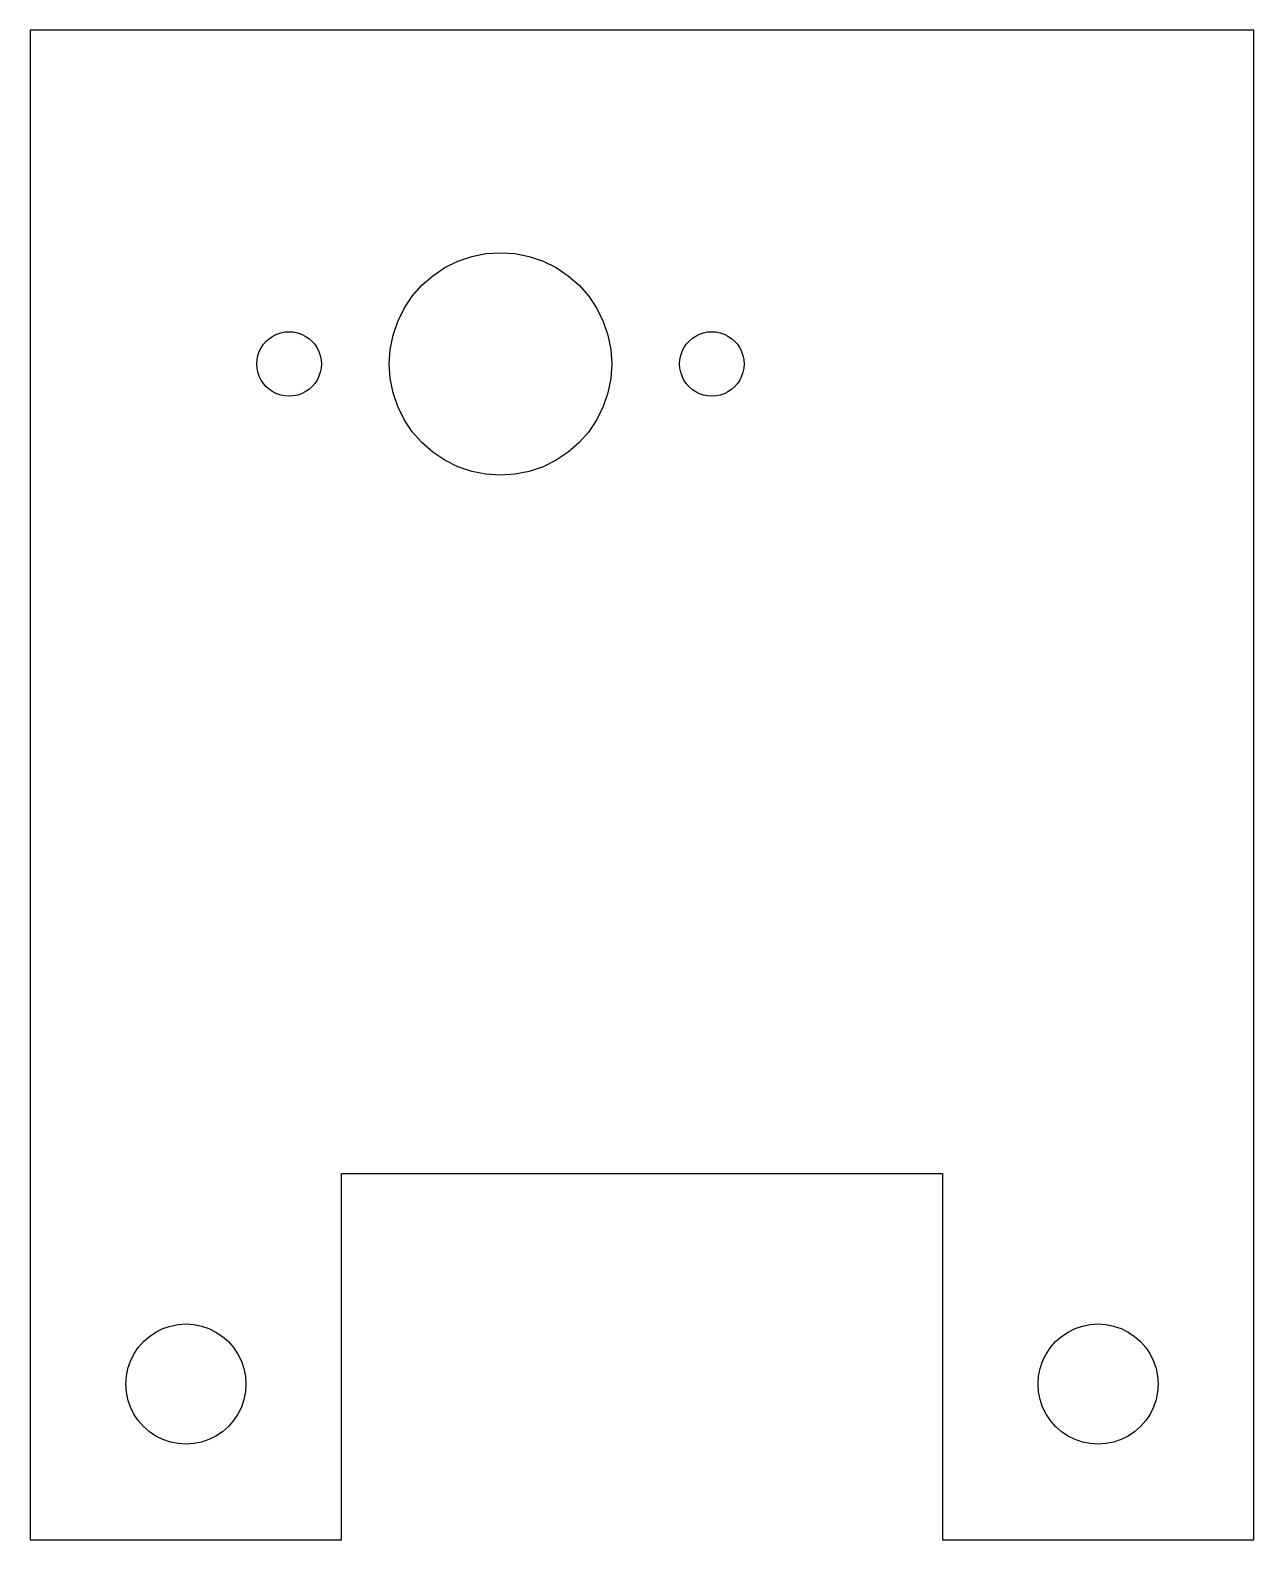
# Model space of a CAD drawing. Header units: metres. Extents: x 0 to 55, y 0 to 67.8.
import ezdxf

# ---------------------------------------------------------------- set-up
doc = ezdxf.new("R2010")
doc.units = ezdxf.units.M

msp = doc.modelspace()

# ---------------------------------------------------------------- linework, layer by layer
for p, q in [((55, 67.8427), (0, 67.8427)), ((0, 67.8427), (0, 0)), ((55, 0), (55, 67.8427)), ((19.2253, 57.4621), (19.8447, 57.6723)), ((19.8447, 57.6723), (20.4861, 57.7999)), ((20.4861, 57.7999), (21.1387, 57.8427)), ((21.1387, 57.8427), (21.7914, 57.7999)), ((21.7914, 57.7999), (22.4328, 57.6723)), ((22.4328, 57.6723), (23.0522, 57.4621)), ((18.0949, 56.8094), (18.6387, 57.1728)), ((18.6387, 57.1728), (19.2253, 57.4621)), ((23.0522, 57.4621), (23.6387, 57.1728)), ((23.6387, 57.1728), (24.1826, 56.8094)), ((17.172, 55.8865), (17.6032, 56.3782)), ((17.6032, 56.3782), (18.0949, 56.8094)), ((24.1826, 56.8094), (24.6743, 56.3782)), ((24.6743, 56.3782), (25.1055, 55.8865)), ((16.8086, 55.3427), (17.172, 55.8865)), ((25.1055, 55.8865), (25.4689, 55.3427)), ((16.5193, 54.7561), (16.8086, 55.3427)), ((25.4689, 55.3427), (25.7581, 54.7561)), ((11.2635, 54.2433), (11.4495, 54.2803)), ((11.4495, 54.2803), (11.6387, 54.2927)), ((11.6387, 54.2927), (11.828, 54.2803)), ((11.828, 54.2803), (12.014, 54.2433)), ((16.3091, 54.1368), (16.5193, 54.7561)), ((25.7581, 54.7561), (25.9684, 54.1368)), ((30.2635, 54.2433), (30.4495, 54.2803)), ((30.4495, 54.2803), (30.6387, 54.2927)), ((30.6387, 54.2927), (30.828, 54.2803)), ((30.828, 54.2803), (31.014, 54.2433)), ((10.383, 53.5677), (10.4884, 53.7254)), ((10.4884, 53.7254), (10.6134, 53.868)), ((10.6134, 53.868), (10.756, 53.993)), ((10.756, 53.993), (10.9137, 54.0984)), ((10.9137, 54.0984), (11.0838, 54.1823)), ((11.0838, 54.1823), (11.2635, 54.2433)), ((12.014, 54.2433), (12.1936, 54.1823)), ((12.1936, 54.1823), (12.3637, 54.0984)), ((12.3637, 54.0984), (12.5215, 53.993)), ((12.5215, 53.993), (12.664, 53.868)), ((12.664, 53.868), (12.7891, 53.7254)), ((12.7891, 53.7254), (12.8945, 53.5677)), ((16.1815, 53.4953), (16.3091, 54.1368)), ((25.9684, 54.1368), (26.096, 53.4953)), ((29.383, 53.5677), (29.4884, 53.7254)), ((29.4884, 53.7254), (29.6134, 53.868)), ((29.6134, 53.868), (29.756, 53.993)), ((29.756, 53.993), (29.9137, 54.0984)), ((29.9137, 54.0984), (30.0838, 54.1823)), ((30.0838, 54.1823), (30.2635, 54.2433)), ((31.014, 54.2433), (31.1936, 54.1823)), ((31.1936, 54.1823), (31.3637, 54.0984)), ((31.3637, 54.0984), (31.5215, 53.993)), ((31.5215, 53.993), (31.664, 53.868)), ((31.664, 53.868), (31.7891, 53.7254)), ((31.7891, 53.7254), (31.8945, 53.5677)), ((10.1887, 52.8427), (10.2011, 53.032)), ((10.2011, 53.032), (10.2381, 53.218)), ((10.2381, 53.218), (10.2991, 53.3976)), ((10.2991, 53.3976), (10.383, 53.5677)), ((12.8945, 53.5677), (12.9784, 53.3976)), ((12.9784, 53.3976), (13.0393, 53.218)), ((13.0393, 53.218), (13.0763, 53.032)), ((13.0763, 53.032), (13.0887, 52.8427)), ((16.1387, 52.8427), (16.1815, 53.4953)), ((26.096, 53.4953), (26.1387, 52.8427)), ((29.1887, 52.8427), (29.2011, 53.032)), ((29.2011, 53.032), (29.2381, 53.218)), ((29.2381, 53.218), (29.2991, 53.3976)), ((29.2991, 53.3976), (29.383, 53.5677)), ((31.8945, 53.5677), (31.9784, 53.3976)), ((31.9784, 53.3976), (32.0393, 53.218)), ((32.0393, 53.218), (32.0763, 53.032)), ((32.0763, 53.032), (32.0887, 52.8427)), ((10.2011, 52.6534), (10.1887, 52.8427)), ((10.2381, 52.4674), (10.2011, 52.6534)), ((10.2991, 52.2878), (10.2381, 52.4674)), ((10.383, 52.1177), (10.2991, 52.2878)), ((12.9784, 52.2878), (12.8945, 52.1177)), ((13.0393, 52.4674), (12.9784, 52.2878)), ((13.0763, 52.6534), (13.0393, 52.4674)), ((13.0887, 52.8427), (13.0763, 52.6534)), ((16.1815, 52.19), (16.1387, 52.8427)), ((26.1387, 52.8427), (26.096, 52.19)), ((29.2011, 52.6534), (29.1887, 52.8427)), ((29.2381, 52.4674), (29.2011, 52.6534)), ((29.2991, 52.2878), (29.2381, 52.4674)), ((29.383, 52.1177), (29.2991, 52.2878)), ((31.9784, 52.2878), (31.8945, 52.1177)), ((32.0393, 52.4674), (31.9784, 52.2878)), ((32.0763, 52.6534), (32.0393, 52.4674)), ((32.0887, 52.8427), (32.0763, 52.6534)), ((10.4884, 51.96), (10.383, 52.1177)), ((10.6134, 51.8174), (10.4884, 51.96)), ((10.756, 51.6923), (10.6134, 51.8174)), ((10.9137, 51.5869), (10.756, 51.6923)), ((11.0838, 51.5031), (10.9137, 51.5869)), ((12.3637, 51.5869), (12.1936, 51.5031)), ((12.5215, 51.6923), (12.3637, 51.5869)), ((12.664, 51.8174), (12.5215, 51.6923)), ((12.7891, 51.96), (12.664, 51.8174)), ((12.8945, 52.1177), (12.7891, 51.96)), ((16.3091, 51.5486), (16.1815, 52.19)), ((26.096, 52.19), (25.9684, 51.5486)), ((29.4884, 51.96), (29.383, 52.1177)), ((29.6134, 51.8174), (29.4884, 51.96)), ((29.756, 51.6923), (29.6134, 51.8174)), ((29.9137, 51.5869), (29.756, 51.6923)), ((30.0838, 51.5031), (29.9137, 51.5869)), ((31.3637, 51.5869), (31.1936, 51.5031)), ((31.5215, 51.6923), (31.3637, 51.5869)), ((31.664, 51.8174), (31.5215, 51.6923)), ((31.7891, 51.96), (31.664, 51.8174)), ((31.8945, 52.1177), (31.7891, 51.96)), ((11.2635, 51.4421), (11.0838, 51.5031)), ((11.4495, 51.4051), (11.2635, 51.4421)), ((11.6387, 51.3927), (11.4495, 51.4051)), ((11.828, 51.4051), (11.6387, 51.3927)), ((12.014, 51.4421), (11.828, 51.4051)), ((12.1936, 51.5031), (12.014, 51.4421)), ((16.5193, 50.9293), (16.3091, 51.5486)), ((16.8086, 50.3427), (16.5193, 50.9293)), ((25.7581, 50.9293), (25.4689, 50.3427)), ((25.9684, 51.5486), (25.7581, 50.9293)), ((30.2635, 51.4421), (30.0838, 51.5031)), ((30.4495, 51.4051), (30.2635, 51.4421)), ((30.6387, 51.3927), (30.4495, 51.4051)), ((30.828, 51.4051), (30.6387, 51.3927)), ((31.014, 51.4421), (30.828, 51.4051)), ((31.1936, 51.5031), (31.014, 51.4421)), ((17.172, 49.7989), (16.8086, 50.3427)), ((25.4689, 50.3427), (25.1055, 49.7989)), ((17.6032, 49.3071), (17.172, 49.7989)), ((25.1055, 49.7989), (24.6743, 49.3071)), ((18.0949, 48.8759), (17.6032, 49.3071)), ((18.6387, 48.5126), (18.0949, 48.8759)), ((24.1826, 48.8759), (23.6387, 48.5126)), ((24.6743, 49.3071), (24.1826, 48.8759)), ((19.2253, 48.2233), (18.6387, 48.5126)), ((19.8447, 48.0131), (19.2253, 48.2233)), ((23.0522, 48.2233), (22.4328, 48.0131)), ((23.6387, 48.5126), (23.0522, 48.2233)), ((20.4861, 47.8855), (19.8447, 48.0131)), ((21.1387, 47.8427), (20.4861, 47.8855)), ((21.7914, 47.8855), (21.1387, 47.8427)), ((22.4328, 48.0131), (21.7914, 47.8855)), ((14, 16.4611), (41, 16.4611)), ((14, 0), (14, 16.4611)), ((41, 16.4611), (41, 0)), ((5.96675, 9.49446), (6.30118, 9.60799)), ((6.30118, 9.60799), (6.64757, 9.6769)), ((6.64757, 9.6769), (7, 9.7)), ((7, 9.7), (7.35242, 9.6769)), ((7.35242, 9.6769), (7.69881, 9.60799)), ((7.69881, 9.60799), (8.03323, 9.49446)), ((46.9668, 9.49446), (47.3012, 9.60799)), ((47.3012, 9.60799), (47.6476, 9.6769)), ((47.6476, 9.6769), (48, 9.7)), ((48, 9.7), (48.3524, 9.6769)), ((48.3524, 9.6769), (48.6988, 9.60799)), ((48.6988, 9.60799), (49.0332, 9.49446)), ((4.85794, 8.64365), (5.09081, 8.90918)), ((5.09081, 8.90918), (5.35634, 9.14204)), ((5.35634, 9.14204), (5.64999, 9.33826)), ((5.64999, 9.33826), (5.96675, 9.49446)), ((8.03323, 9.49446), (8.34999, 9.33826)), ((8.34999, 9.33826), (8.64365, 9.14204)), ((8.64365, 9.14204), (8.90918, 8.90918)), ((8.90918, 8.90918), (9.14204, 8.64365)), ((45.8579, 8.64365), (46.0908, 8.90918)), ((46.0908, 8.90918), (46.3563, 9.14204)), ((46.3563, 9.14204), (46.65, 9.33826)), ((46.65, 9.33826), (46.9668, 9.49446)), ((49.0332, 9.49446), (49.35, 9.33826)), ((49.35, 9.33826), (49.6436, 9.14204)), ((49.6436, 9.14204), (49.9092, 8.90918)), ((49.9092, 8.90918), (50.142, 8.64365)), ((4.50552, 8.03323), (4.66173, 8.34999)), ((4.66173, 8.34999), (4.85794, 8.64365)), ((9.14204, 8.64365), (9.33826, 8.34999)), ((9.33826, 8.34999), (9.49446, 8.03323)), ((45.5055, 8.03323), (45.6617, 8.34999)), ((45.6617, 8.34999), (45.8579, 8.64365)), ((50.142, 8.64365), (50.3383, 8.34999)), ((50.3383, 8.34999), (50.4945, 8.03323)), ((4.32309, 7.35242), (4.392, 7.69881)), ((4.392, 7.69881), (4.50552, 8.03323)), ((9.49446, 8.03323), (9.60799, 7.69881)), ((9.60799, 7.69881), (9.6769, 7.35242)), ((45.3231, 7.35242), (45.392, 7.69881)), ((45.392, 7.69881), (45.5055, 8.03323)), ((50.4945, 8.03323), (50.608, 7.69881)), ((50.608, 7.69881), (50.6769, 7.35242)), ((4.29999, 7), (4.32309, 7.35242)), ((4.32309, 6.64757), (4.29999, 7)), ((9.6769, 7.35242), (9.7, 7)), ((9.7, 7), (9.6769, 6.64757)), ((45.3, 7), (45.3231, 7.35242)), ((45.3231, 6.64757), (45.3, 7)), ((50.6769, 7.35242), (50.7, 7)), ((50.7, 7), (50.6769, 6.64757)), ((4.392, 6.30118), (4.32309, 6.64757)), ((4.50552, 5.96675), (4.392, 6.30118)), ((9.60799, 6.30118), (9.49446, 5.96675)), ((9.6769, 6.64757), (9.60799, 6.30118)), ((45.392, 6.30118), (45.3231, 6.64757)), ((45.5055, 5.96675), (45.392, 6.30118)), ((50.608, 6.30118), (50.4945, 5.96675)), ((50.6769, 6.64757), (50.608, 6.30118)), ((4.66173, 5.64999), (4.50552, 5.96675)), ((4.85794, 5.35634), (4.66173, 5.64999)), ((9.33826, 5.64999), (9.14204, 5.35634)), ((9.49446, 5.96675), (9.33826, 5.64999)), ((45.6617, 5.64999), (45.5055, 5.96675)), ((45.8579, 5.35634), (45.6617, 5.64999)), ((50.3383, 5.64999), (50.142, 5.35634)), ((50.4945, 5.96675), (50.3383, 5.64999)), ((5.09081, 5.09081), (4.85794, 5.35634)), ((5.35634, 4.85794), (5.09081, 5.09081)), ((5.64999, 4.66173), (5.35634, 4.85794)), ((8.64365, 4.85794), (8.34999, 4.66173)), ((8.90918, 5.09081), (8.64365, 4.85794)), ((9.14204, 5.35634), (8.90918, 5.09081)), ((46.0908, 5.09081), (45.8579, 5.35634)), ((46.3563, 4.85794), (46.0908, 5.09081)), ((46.65, 4.66173), (46.3563, 4.85794)), ((49.6436, 4.85794), (49.35, 4.66173)), ((49.9092, 5.09081), (49.6436, 4.85794)), ((50.142, 5.35634), (49.9092, 5.09081)), ((5.96675, 4.50552), (5.64999, 4.66173)), ((6.30118, 4.392), (5.96675, 4.50552)), ((6.64757, 4.32309), (6.30118, 4.392)), ((7, 4.29999), (6.64757, 4.32309)), ((7.35242, 4.32309), (7, 4.29999)), ((7.69881, 4.392), (7.35242, 4.32309)), ((8.03323, 4.50552), (7.69881, 4.392)), ((8.34999, 4.66173), (8.03323, 4.50552)), ((46.9668, 4.50552), (46.65, 4.66173)), ((47.3012, 4.392), (46.9668, 4.50552)), ((47.6476, 4.32309), (47.3012, 4.392)), ((48, 4.29999), (47.6476, 4.32309)), ((48.3524, 4.32309), (48, 4.29999)), ((48.6988, 4.392), (48.3524, 4.32309)), ((49.0332, 4.50552), (48.6988, 4.392)), ((49.35, 4.66173), (49.0332, 4.50552)), ((0, 0), (14, 0)), ((41, 0), (55, 0))]:
    msp.add_line(p, q)

doc.saveas('drawing.dxf')
